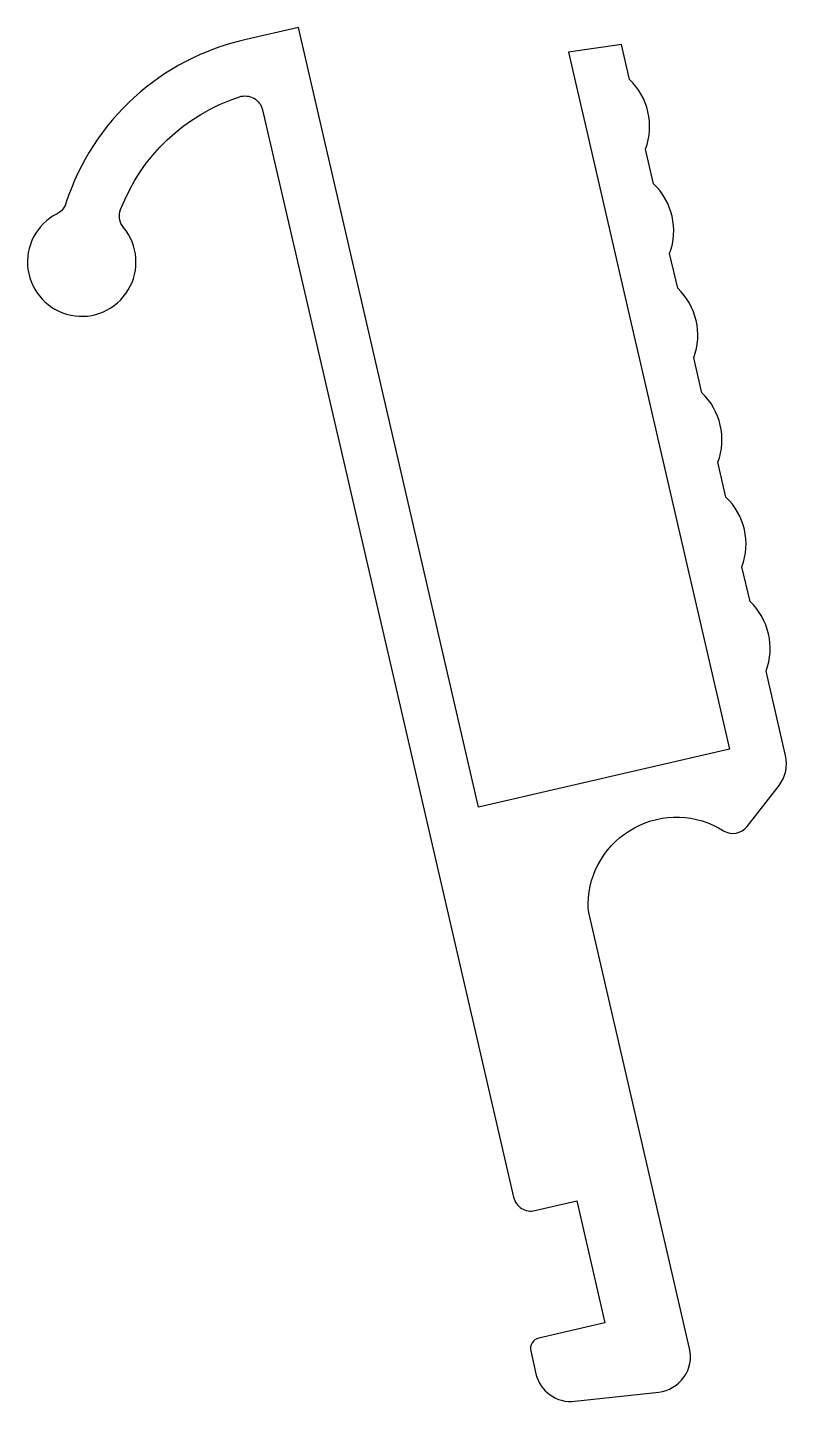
# Model space of a CAD drawing. Extents: x 148.1 to 169.3, y 199.5 to 237.9.
import ezdxf

# ---------------------------------------------------------------- set-up
doc = ezdxf.new("R2010")
doc.units = 0
doc.header["$LTSCALE"] = 15
doc.layers.add('1', color=7, linetype='CONTINUOUS')

msp = doc.modelspace()

# ---------------------------------------------------------------- linework, layer by layer
at = {"layer": '1', "color": 7, "linetype": 'CONTINUOUS', "ltscale": 2}
msp.add_lwpolyline([(165.747, 199.723, 0.448785), (166.611, 200.942), (163.794, 213.146, -0.062139), (163.768, 213.392, -0.582613), (167.559, 215.436, 0.385358), (168.22, 215.552), (169.112, 216.701, 0.225484), (169.297, 217.54), (168.751, 219.902, 0.3), (168.301, 221.851), (168.076, 222.826, 0.3), (167.626, 224.774), (167.401, 225.749, 0.3), (166.951, 227.697), (166.726, 228.672, 0.3), (166.277, 230.621), (166.052, 231.595, 0.3), (165.602, 233.544), (165.377, 234.518, 0.3), (164.927, 236.467), (164.702, 237.441), (163.217, 237.232), (167.722, 217.715), (160.701, 216.094), (155.663, 237.92), (154.201, 237.583, 0.266725), (149.157, 232.998, -0.199323), (148.908, 232.706, 0), (148.908, 232.706, 2.849655), (150.767, 232.323, -0.271715), (150.685, 232.823, -0.225461), (154.013, 235.979, -0.440386), (154.655, 235.616), (161.683, 205.175, 0.414214), (162.283, 204.8), (163.452, 205.07), (163.452, 205.07), (164.239, 201.66), (162.388, 201.233, 0.414214), (162.163, 200.873), (162.311, 200.232, 0.380467), (163.395, 199.463)], format="xyb", close=True, dxfattribs=at)

doc.saveas('drawing.dxf')
